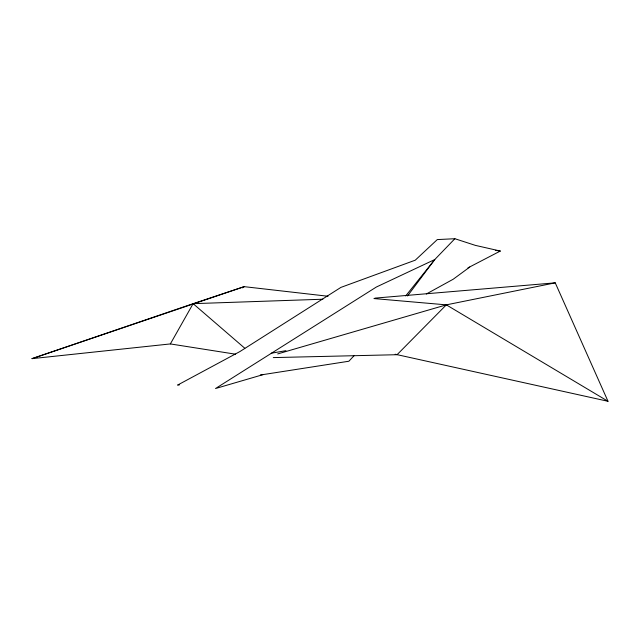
<?xml version="1.0" encoding="UTF-8"?>
<svg xmlns="http://www.w3.org/2000/svg" width="640" height="640" viewBox="0 0 640 640"><rect width="100%" height="100%" fill="white"/><g stroke="black" fill="none" stroke-linecap="round" stroke-linejoin="round"><path stroke-width="0.96" d="M322.832 299.224L193.128 303.664L32 358.648L170.36 343.928L193.128 303.664L244.176 286.656L328.032 296.256M407.52 295.952L434.776 259.544L454.872 238.72L475.376 245.376L500.32 251.048L467.952 267.856M405.68 295.96L434.776 259.544L376.376 287.016L215.528 388.52L263.312 374.56L348.872 361.232L354.28 355.48M395.152 354.232L608 401.28L555.24 282.84L446.336 304.856L397.064 354.704L273.288 357.6M242.608 287.872L244.176 286.656L32 358.648M469.736 267.088L453.2 279.232L426.328 294M277.712 353.912L446.336 304.856L608 401.28M271.232 353.216L285.928 350.68M179.552 384.84L177.584 385.08L239.856 351.592L340.912 287.392L415.264 260.184L437.288 239.584L454.872 238.72M260.36 374.92L263.312 374.56M374.928 298.128L555.24 282.84M373.928 298.56L446.336 304.856M495.464 250.344L500.32 251.048M170.36 343.928L235.536 354.192M193.128 303.664L244.808 348.256"/></g></svg>
